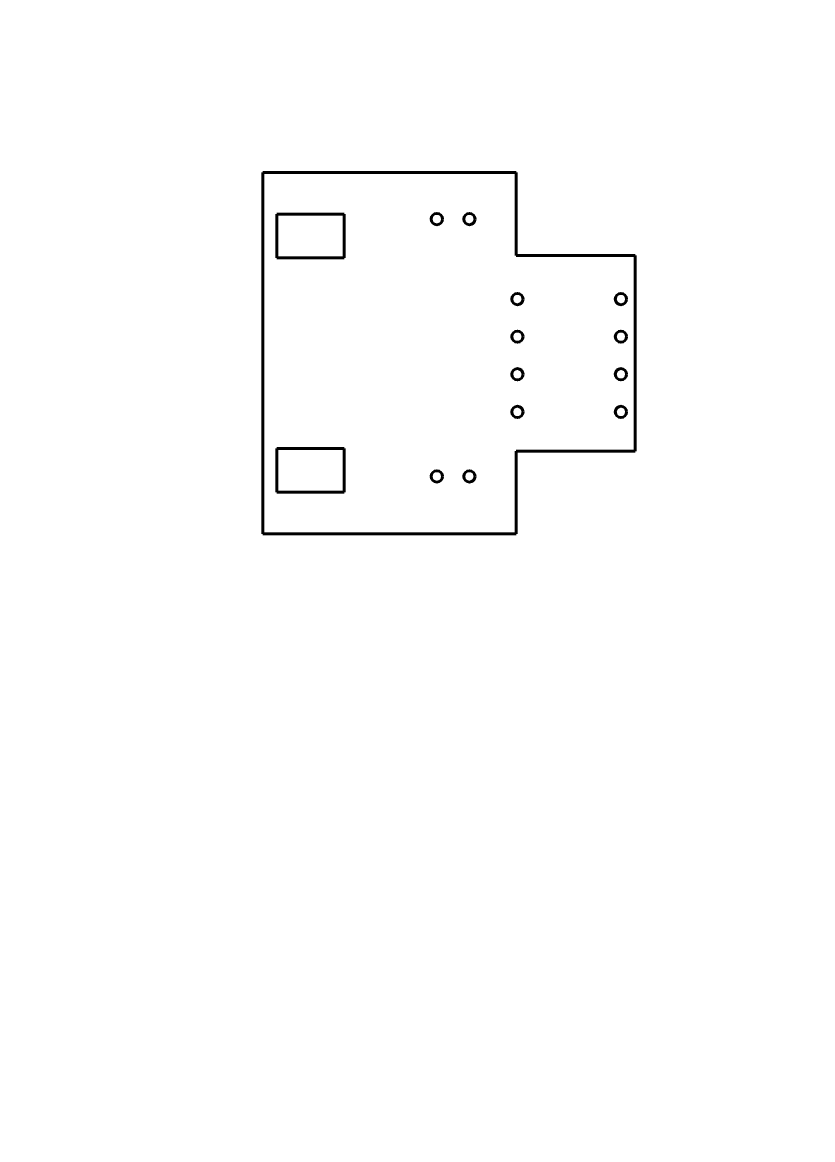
# Model space of a CAD drawing. Header units: millimetres. Extents: x 0 to 210, y 0 to 297.
import ezdxf

# ---------------------------------------------------------------- set-up
doc = ezdxf.new("R2010")
doc.units = ezdxf.units.MM
doc.linetypes.add('K5LT_BASIC', pattern=[0])
doc.layers.add('Системный слой', color=7, linetype='Continuous')

msp = doc.modelspace()

# ---------------------------------------------------------------- linework, layer by layer
at = {"layer": 'Системный слой', "color": 150, "linetype": 'K5LT_BASIC', "lineweight": 60, "true_color": 0x0080ff}
for p, q in [((63.91, 257.05), (131.18, 257.05)), ((63.91, 161.05), (63.91, 257.05)), ((131.18, 257.05), (131.18, 235.05)), ((67.6, 234.36), (67.6, 245.98)), ((67.6, 245.98), (85.49, 245.98)), ((85.49, 245.98), (85.49, 234.36)), ((131.18, 235.05), (162.8, 235.05)), ((162.8, 235.05), (162.8, 183.05)), ((85.49, 234.36), (67.6, 234.36)), ((67.6, 183.74), (85.49, 183.74)), ((67.6, 172.12), (67.6, 183.74)), ((85.49, 183.74), (85.49, 172.12)), ((131.18, 183.05), (131.18, 161.05)), ((162.8, 183.05), (131.18, 183.05)), ((85.49, 172.12), (67.6, 172.12)), ((131.18, 161.05), (63.91, 161.05))]:
    msp.add_line(p, q, dxfattribs=at)
for centre in [(110.14, 244.71), (118.79, 244.71), (131.55, 223.45), (159.05, 223.45), (131.55, 213.45), (159.05, 213.45), (131.55, 203.45), (159.05, 203.45), (131.55, 193.45), (159.05, 193.45), (110.14, 176.3), (118.79, 176.3)]:
    msp.add_circle(centre, 1.5, dxfattribs=at)

doc.saveas('drawing.dxf')
